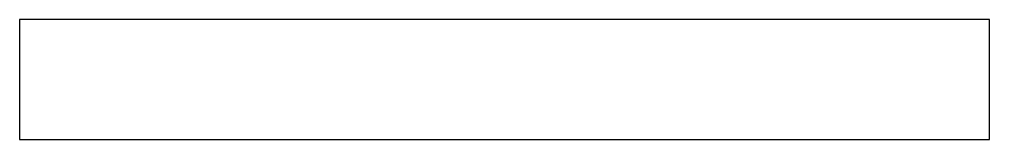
# Model space of a CAD drawing. Header units: millimetres. Extents: x 0 to 40.5, y 0 to 5.
import ezdxf

# ---------------------------------------------------------------- set-up
doc = ezdxf.new("R2010")
doc.units = ezdxf.units.MM

msp = doc.modelspace()

# ---------------------------------------------------------------- linework, layer by layer
at = {"color": 7, "linetype": 'Continuous', "lineweight": 25}
for p, q in [((0, 5), (0, 0)), ((40.5, 5), (0, 5)), ((40.5, 0), (40.5, 5)), ((0, 0), (40.5, 0))]:
    msp.add_line(p, q, dxfattribs=at)

doc.saveas('drawing.dxf')
